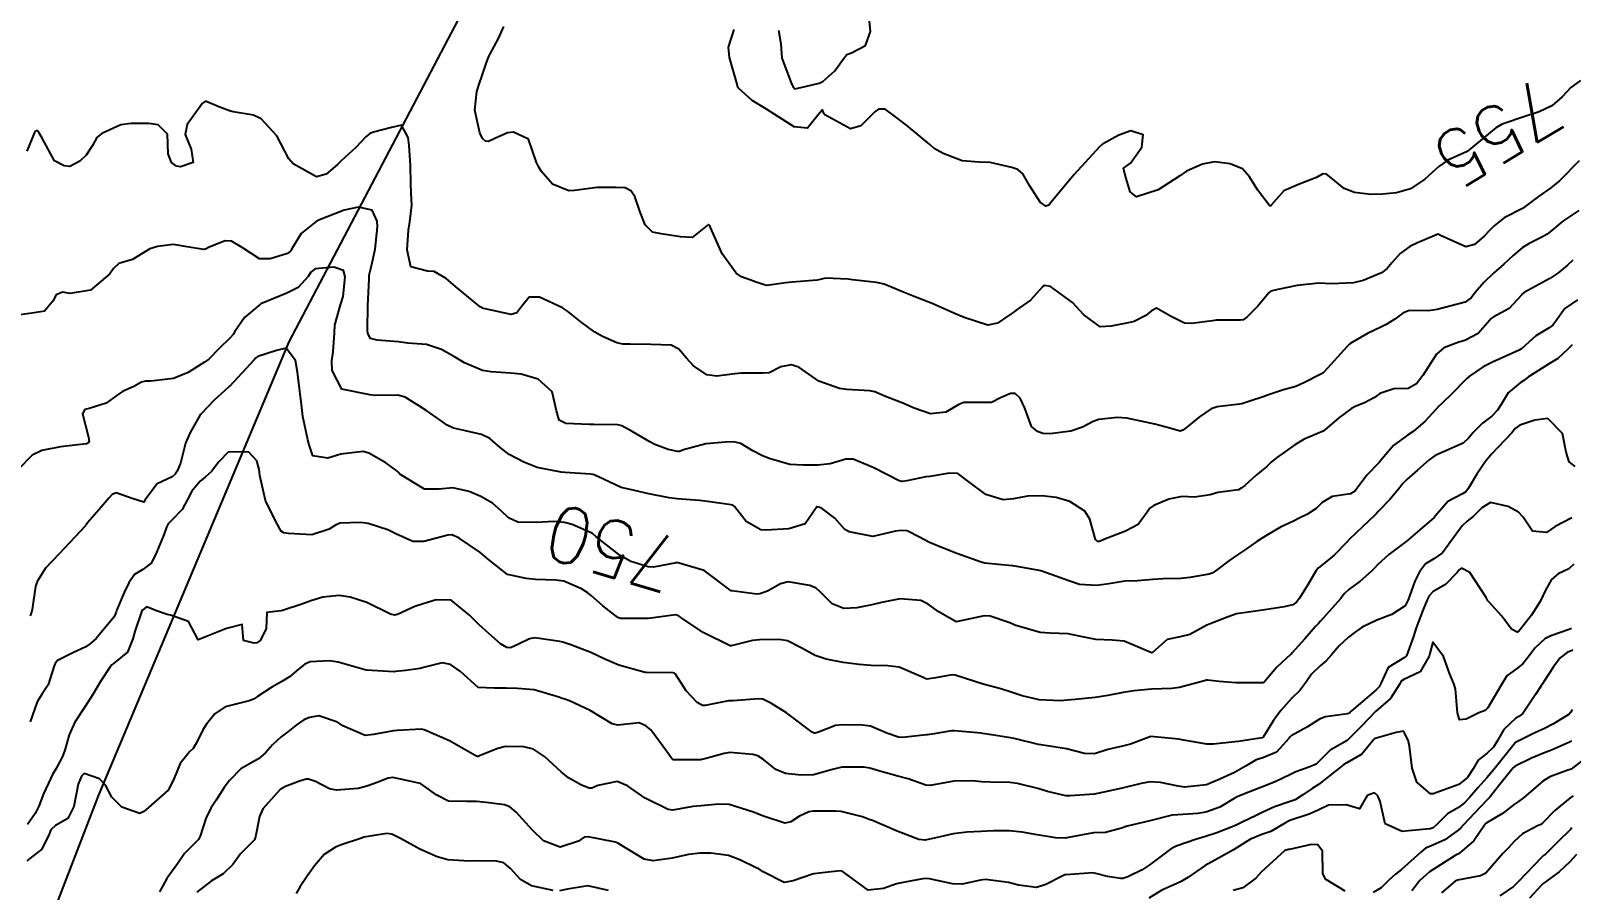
# Model space of a CAD drawing. Header units: metres. Extents: x 318500 to 325275, y 7408834 to 7428799.
# Drawn here: x 319945.3 to 320055.1, y 7411945.8 to 7412007 of the extents above; entities that cross this region are included whole.
import ezdxf
from ezdxf.enums import TextEntityAlignment as Align

# ---------------------------------------------------------------- set-up
doc = ezdxf.new("R2010")
doc.units = ezdxf.units.M
doc.header["$MEASUREMENT"] = 0
for name, color, linetype in [('Cotas', 45, 'Continuous'), ('Curvas de Nivel 1m', 11, 'Continuous'), ('Curvas de Nivel 5m', 15, 'Continuous'), ('Linha Férrea', 20, 'Continuous'), ('Vias Secundárias', 230, 'Continuous')]:
    doc.layers.add(name, color=color, linetype=linetype)
doc.styles.add('Style-STANDARD', font='STANDARD.shx')

msp = doc.modelspace()

# ---------------------------------------------------------------- linework, layer by layer
at = {"layer": 'Curvas de Nivel 1m', "flags": 128}
for points, elevation in [([(320055.68, 7411997.75), (320054.28, 7411996.33), (320053.66, 7411995.84), (320052.78, 7411995.22), (320051.64, 7411994.36), (320050.32, 7411993.69), (320049.62, 7411993.13), (320049.25, 7411992.76), (320048.93, 7411992.4), (320048.22, 7411991.79), (320047.6, 7411991.62), (320045.78, 7411992.44), (320045.61, 7411992.52), (320045.54, 7411992.51), (320045.38, 7411992.44), (320044.15, 7411991.92), (320043.6, 7411991.64), (320042.92, 7411991.15), (320042.31, 7411990.48), (320041.98, 7411990.08), (320041.57, 7411989.78), (320040.28, 7411989.22), (320039.57, 7411989.06), (320038.01, 7411988.99), (320037.56, 7411989.01), (320037.09, 7411989.03), (320035.56, 7411988.88), (320034.18, 7411988.59), (320033.68, 7411988.47), (320033.56, 7411988.38), (320032.76, 7411987.4), (320031.98, 7411986.62), (320031.72, 7411986.43), (320031.53, 7411986.41), (320029.78, 7411986.39), (320029.53, 7411986.36), (320028.03, 7411986.16), (320027.52, 7411986.18), (320026.54, 7411986.69), (320025.54, 7411987.25), (320025.19, 7411987.06), (320024.77, 7411986.72), (320023.95, 7411986.3), (320023.52, 7411986.22), (320022.3, 7411985.97), (320021.52, 7411985.93), (320020.36, 7411986.78), (320019.54, 7411987.66), (320017.98, 7411988.81), (320017.56, 7411988.88), (320017.42, 7411988.81), (320016.55, 7411987.82), (320015.53, 7411987.1), (320015.38, 7411987), (320015.18, 7411986.85), (320014.2, 7411986.18), (320013.52, 7411986.04), (320011.83, 7411986.58), (320011.53, 7411986.71), (320011.08, 7411986.9), (320009.54, 7411987.58), (320008.5, 7411987.98), (320007.55, 7411988.37), (320006.13, 7411988.96), (320005.56, 7411989.09), (320003.85, 7411989.28), (320003.56, 7411989.33), (320001.94, 7411989.4), (320001.56, 7411989.3), (320001.34, 7411989.25), (319999.56, 7411989.1), (319999.08, 7411989.06), (319997.76, 7411988.87), (319997.56, 7411988.91), (319997.07, 7411989.09), (319995.94, 7411989.48), (319995.57, 7411989.74), (319994.56, 7411991.12), (319993.73, 7411993.01), (319993.68, 7411993.14), (319993.61, 7411993.2), (319993.56, 7411993.19), (319993.5, 7411993.14), (319992.44, 7411992.3), (319991.6, 7411992.34), (319990.22, 7411992.56), (319989.6, 7411992.67), (319989.08, 7411993.2), (319988.71, 7411994.11), (319988.35, 7411995.21), (319988.05, 7411995.62), (319987.65, 7411995.83), (319987.02, 7411995.86), (319985.65, 7411995.86), (319984.03, 7411995.65), (319983.64, 7411995.63), (319982.46, 7411996.1), (319981.66, 7411997.02), (319981.49, 7411997.3), (319981.33, 7411997.64), (319980.76, 7411999.31), (319979.7, 7411999.8), (319979.26, 7411999.76), (319978.36, 7411999.34), (319977.9, 7411999.14), (319977.69, 7411999.15), (319977.47, 7411999.35), (319977.3, 7411999.75), (319976.93, 7412001.36), (319977.07, 7412002.7), (319977.3, 7412003.36), (319977.41, 7412003.69), (319977.76, 7412004.76), (319977.92, 7412005.19), (319978.01, 7412005.35), (319978.63, 7412006.49), (319978.99, 7412007.33)], 754), ([(320055.64, 7411994.22), (320054.51, 7411993.45), (320053.62, 7411992.71), (320053.4, 7411992.54), (320053.05, 7411992.34), (320052.1, 7411991.86), (320051.6, 7411991.55), (320050.96, 7411991), (320050.29, 7411990.38), (320049.57, 7411989.74), (320048.88, 7411989.08), (320048.28, 7411988.4), (320047.96, 7411988), (320047.55, 7411987.67), (320046.54, 7411987.43), (320045.54, 7411987.15), (320044.92, 7411987.07), (320043.54, 7411987.08), (320043.11, 7411986.9), (320042.52, 7411986.48), (320041.92, 7411986.09), (320041.52, 7411985.89), (320040.57, 7411985.45), (320039.5, 7411984.84), (320039.31, 7411984.71), (320039.12, 7411984.53), (320037.48, 7411982.71), (320037.4, 7411982.63), (320037.26, 7411982.55), (320036.09, 7411981.95), (320035.47, 7411981.68), (320034.6, 7411981.44), (320033.46, 7411981.06), (320033.13, 7411980.93), (320032.2, 7411980.62), (320031.63, 7411980.44), (320031.45, 7411980.4), (320029.87, 7411980.22), (320029.44, 7411980.08), (320028.59, 7411979.51), (320027.58, 7411978.68), (320027.42, 7411978.56), (320027.23, 7411978.49), (320026.49, 7411978.69), (320025.42, 7411978.98), (320025.09, 7411979.05), (320023.43, 7411979.4), (320022.72, 7411979.46), (320021.43, 7411979.31), (320021.01, 7411979.18), (320020.26, 7411978.78), (320019.42, 7411978.49), (320017.93, 7411978.29), (320017.42, 7411978.32), (320017.05, 7411978.45), (320016.62, 7411978.82), (320016.14, 7411980.13), (320015.82, 7411980.83), (320015.45, 7411981.17), (320015.13, 7411981.17), (320014.41, 7411980.86), (320013.78, 7411980.53), (320013.44, 7411980.52), (320011.8, 7411980.53), (320011.44, 7411980.38), (320010.51, 7411979.83), (320009.43, 7411979.72), (320008.25, 7411980.12), (320007.44, 7411980.47), (320006.22, 7411980.96), (320005.45, 7411981.3), (320005.09, 7411981.35), (320003.46, 7411981.45), (320002.94, 7411981.53), (320001.47, 7411982.04), (320000.03, 7411983.04), (319999.48, 7411983.22), (319998.75, 7411983.06), (319997.91, 7411982.64), (319997.47, 7411982.61), (319995.95, 7411982.62), (319995.47, 7411982.58), (319994.18, 7411982.41), (319993.47, 7411982.51), (319992.52, 7411983.14), (319992.02, 7411983.69), (319991.49, 7411984.34), (319990.93, 7411984.61), (319989.49, 7411984.67), (319988.02, 7411984.68), (319987.49, 7411984.69), (319987.06, 7411984.78), (319986.03, 7411985.23), (319985.5, 7411985.55), (319984.49, 7411986.28), (319983.53, 7411987.04), (319983.18, 7411987.27), (319981.54, 7411988.03), (319980.81, 7411988.04), (319980.21, 7411987.31), (319979.93, 7411986.91), (319979.52, 7411986.81), (319977.67, 7411987.21), (319977.53, 7411987.24), (319977.32, 7411987.35), (319975.55, 7411988.81), (319974.89, 7411989.38), (319974.03, 7411989.86), (319973.56, 7411989.89), (319972.36, 7411990.21), (319972.11, 7411991.42), (319972.21, 7411992.81), (319972.29, 7411993.42), (319972.44, 7411994.6), (319972.4, 7411995.42), (319972.37, 7411996.14), (319972.35, 7411997.42), (319972.25, 7411998.85), (319972.19, 7411999.42), (319971.7, 7412000.31), (319971, 7412000.14), (319969.7, 7411999.8), (319969.45, 7411999.71), (319969.17, 7411999.47), (319968.45, 7411998.7), (319967.67, 7411997.99), (319967.4, 7411997.75), (319967.13, 7411997.49), (319966.34, 7411996.8), (319965.65, 7411996.61), (319963.97, 7411997.54), (319963.67, 7411997.9), (319962.82, 7411999.55), (319961.7, 7412000.75), (319961.15, 7412001.02), (319959.71, 7412001.26), (319959.43, 7412001.32), (319958.69, 7412001.61), (319957.72, 7412002.01), (319957.5, 7412001.84), (319957.35, 7412001.62), (319956.42, 7412000.36), (319956.28, 7411999.63), (319956.71, 7411998.59), (319956.85, 7411997.63), (319955.95, 7411997.34), (319955.66, 7411997.38), (319955.3, 7411997.65), (319955.06, 7411998.25), (319955.02, 7411999.65), (319954.36, 7412000.33), (319953.7, 7412000.42), (319952.43, 7412000.42), (319951.7, 7412000.32), (319950.33, 7411999.71), (319949.99, 7411999.41), (319949.68, 7411998.84), (319949.23, 7411998.16), (319948.76, 7411997.73), (319948.05, 7411997.35), (319947.65, 7411997.4), (319946.96, 7411997.76), (319946.09, 7411999.37), (319945.85, 7411999.78), (319945.78, 7411999.87), (319945.69, 7411999.91), (319945.6, 7411999.88), (319945.55, 7411999.78), (319945, 7411998.45)], 753), ([(320055.23, 7411990.67), (320054.83, 7411990.32), (320054.15, 7411989.75), (320053.57, 7411989.36), (320051.75, 7411988.36), (320051.64, 7411988.28), (320051.56, 7411988.18), (320050.67, 7411987.24), (320049.53, 7411986.62), (320049.4, 7411986.52), (320049.31, 7411986.39), (320048.47, 7411985.45), (320047.51, 7411984.96), (320047.08, 7411984.84), (320046.03, 7411984.43), (320045.5, 7411983.97), (320044.52, 7411982.45), (320044.08, 7411981.85), (320043.47, 7411981.52), (320042.45, 7411981.5), (320041.46, 7411981.16), (320041.07, 7411980.88), (320040.36, 7411980.51), (320039.71, 7411980.25), (320039.44, 7411980.11), (320038.53, 7411979.44), (320037.52, 7411978.55), (320037.42, 7411978.49), (320036.07, 7411977.91), (320035.41, 7411977.51), (320034.09, 7411976.59), (320033.71, 7411976.28), (320033.39, 7411975.97), (320032.65, 7411975.34), (320031.84, 7411974.62), (320031.58, 7411974.41), (320031.37, 7411974.31), (320029.9, 7411974.11), (320029.36, 7411973.94), (320028.25, 7411973.78), (320027.36, 7411973.83), (320026.42, 7411973.63), (320025.35, 7411973.18), (320025.05, 7411973), (320024.87, 7411972.71), (320024.22, 7411971.83), (320023.33, 7411971.35), (320021.77, 7411970.75), (320021.46, 7411970.61), (320021.32, 7411970.61), (320021.18, 7411970.76), (320020.78, 7411972.22), (320020.42, 7411972.77), (320019.35, 7411973.47), (320018.39, 7411973.76), (320017.36, 7411973.88), (320016.33, 7411973.85), (320015.35, 7411973.66), (320014.6, 7411973.6), (320013.36, 7411973.96), (320012.15, 7411974.88), (320011.38, 7411975.46), (320010.78, 7411975.5), (320009.38, 7411975.26), (320009.08, 7411975.22), (320007.73, 7411974.94), (320007.43, 7411974.89), (320007.37, 7411974.89), (320007.19, 7411974.95), (320005.38, 7411975.87), (320003.91, 7411976.48), (320003.39, 7411976.49), (320002.26, 7411976.15), (320001.39, 7411976.05), (320000.37, 7411976.06), (319999.39, 7411976.11), (319997.93, 7411976.53), (319997.4, 7411976.75), (319996.76, 7411977.09), (319995.91, 7411977.6), (319995.41, 7411977.72), (319994.81, 7411977.71), (319993.4, 7411977.57), (319991.81, 7411977.15), (319991.52, 7411977.04), (319991.4, 7411977.03), (319990.71, 7411977.17), (319989.76, 7411977.54), (319989.41, 7411977.73), (319988.16, 7411978.45), (319987.42, 7411978.87), (319987.14, 7411978.94), (319985.42, 7411978.95), (319985.12, 7411978.95), (319983.42, 7411979.02), (319982.95, 7411979.27), (319982.76, 7411979.94), (319982.45, 7411981.28), (319981.46, 7411982.2), (319980.24, 7411982.54), (319979.47, 7411982.62), (319978.1, 7411982.72), (319977.47, 7411982.81), (319976.2, 7411983.36), (319975.48, 7411983.78), (319974.56, 7411984.31), (319973.49, 7411984.67), (319972.15, 7411984.76), (319971.49, 7411984.86), (319969.97, 7411984.97), (319969.49, 7411985.09), (319969.3, 7411985.45), (319969.28, 7411985.68), (319969.31, 7411987.45), (319969.4, 7411989.31), (319969.4, 7411989.45), (319969.4, 7411989.61), (319969.56, 7411990.28), (319969.82, 7411991.46), (319970, 7411993.06), (319969.97, 7411993.45), (319969.62, 7411994.23), (319968.64, 7411994.45), (319967.62, 7411994.25), (319965.74, 7411993.51), (319965.66, 7411993.46), (319965.61, 7411993.44), (319964.54, 7411992.58), (319963.92, 7411991.53), (319963.79, 7411991.32), (319963.57, 7411991.14), (319962.33, 7411990.78), (319961.57, 7411990.78), (319960.34, 7411991.58), (319959.59, 7411992.04), (319959.14, 7411992.05), (319957.99, 7411991.61), (319957.72, 7411991.47), (319957.58, 7411991.44), (319956.42, 7411991.63), (319955.58, 7411991.78), (319955.43, 7411991.79), (319954.31, 7411991.66), (319953.75, 7411991.49), (319953.58, 7411991.37), (319952.52, 7411990.73), (319951.56, 7411990.45), (319951.17, 7411990.08), (319950.9, 7411989.7), (319949.54, 7411988.53), (319948.08, 7411988.29), (319947.54, 7411988.4), (319947.08, 7411988.21), (319946.85, 7411987.76), (319946.24, 7411987.05), (319945.52, 7411986.93), (319944.52, 7411986.78)], 752), ([(320055.55, 7411987.85), (320054.64, 7411987.23), (320054, 7411986.33), (320053.8, 7411986.05), (320053.52, 7411985.85), (320052.59, 7411985.27), (320051.55, 7411984.36), (320051.5, 7411984.32), (320051.4, 7411984.27), (320049.49, 7411983.4), (320048.82, 7411983.06), (320047.84, 7411982.41), (320047.65, 7411982.24), (320047.47, 7411982.06), (320046.67, 7411981.22), (320045.85, 7411980.43), (320045.65, 7411980.24), (320045.44, 7411980.02), (320044.68, 7411979.2), (320043.83, 7411978.46), (320043.42, 7411978.19), (320042.43, 7411977.46), (320041.59, 7411976.49), (320041.51, 7411976.38), (320041.4, 7411976.26), (320040.54, 7411975.35), (320039.91, 7411974.51), (320039.67, 7411974.21), (320039.36, 7411974.02), (320038.06, 7411973.83), (320037.35, 7411973.41), (320036.92, 7411972.98), (320036.3, 7411972.56), (320035.66, 7411972.25), (320035.34, 7411972.1), (320034.38, 7411971.63), (320033.32, 7411971.03), (320032.68, 7411970.61), (320031.89, 7411970.05), (320031.31, 7411969.66), (320030.69, 7411969.24), (320029.92, 7411968.64), (320029.54, 7411968.39), (320029.28, 7411968.3), (320027.9, 7411968.05), (320027.28, 7411967.98), (320026.01, 7411967.96), (320025.28, 7411967.92), (320024.19, 7411967.81), (320023.28, 7411967.78), (320022.14, 7411967.61), (320021.27, 7411967.47), (320020.05, 7411967.56), (320019.28, 7411967.81), (320017.7, 7411968.39), (320017.29, 7411968.52), (320017.05, 7411968.57), (320015.57, 7411968.84), (320015.29, 7411968.88), (320015.24, 7411968.89), (320013.29, 7411969.08), (320013.03, 7411969.14), (320011.3, 7411969.76), (320009.91, 7411970.31), (320009.31, 7411970.58), (320008.64, 7411970.93), (320007.75, 7411971.37), (320007.32, 7411971.4), (320006.92, 7411971.36), (320005.32, 7411970.97), (320003.63, 7411971.3), (320003.32, 7411971.47), (320002.6, 7411972.27), (320001.62, 7411973.03), (320001.34, 7411973.09), (320001.29, 7411973.08), (320001.26, 7411973.03), (320000.49, 7411971.88), (319999.32, 7411971.53), (319997.68, 7411971.43), (319997.32, 7411971.46), (319996.28, 7411972.05), (319995.45, 7411973.11), (319995.34, 7411973.2), (319995.22, 7411973.24), (319993.35, 7411973.5), (319992.95, 7411973.53), (319991.35, 7411973.65), (319990.79, 7411973.72), (319989.35, 7411974.02), (319988.31, 7411974.25), (319987.36, 7411974.48), (319985.75, 7411975.23), (319985.37, 7411975.4), (319985.18, 7411975.43), (319983.37, 7411975.54), (319983.09, 7411975.56), (319981.38, 7411975.89), (319980.42, 7411976.27), (319979.39, 7411976.82), (319978.74, 7411977.33), (319978.01, 7411977.95), (319977.41, 7411978.24), (319976.27, 7411978.5), (319975.41, 7411978.69), (319974.95, 7411978.92), (319974.3, 7411979.39), (319973.43, 7411979.99), (319971.96, 7411980.9), (319971.44, 7411981.06), (319969.86, 7411981.03), (319969.44, 7411981.07), (319967.45, 7411981.48), (319966.77, 7411982.8), (319966.74, 7411983.49), (319966.84, 7411984.13), (319966.93, 7411985.49), (319966.95, 7411986.05), (319967.36, 7411987.48), (319967.54, 7411988.08), (319967.68, 7411989.48), (319967.56, 7411989.95), (319966.87, 7411990.18), (319965.56, 7411990.06), (319965.25, 7411989.82), (319965.05, 7411989.52), (319964.33, 7411988.73), (319963.54, 7411988.32), (319961.68, 7411987.56), (319961.6, 7411987.49), (319961.53, 7411987.44), (319960.5, 7411986.59), (319959.83, 7411985.59), (319959.7, 7411985.38), (319959.49, 7411985.14), (319958.7, 7411984.38), (319957.96, 7411983.61), (319957.67, 7411983.4), (319957.47, 7411983.28), (319956.5, 7411982.67), (319955.46, 7411982.24), (319953.84, 7411982.05), (319953.45, 7411982.05), (319953.16, 7411981.97), (319952.62, 7411981.68), (319951.82, 7411981.32), (319951.44, 7411981.06), (319950.64, 7411980.49), (319949.43, 7411980.09), (319949.12, 7411980.02), (319948.95, 7411979.73), (319949.4, 7411978.06), (319949.43, 7411977.72), (319949.39, 7411977.66), (319949.24, 7411977.57), (319947.39, 7411977.36), (319946.05, 7411977.1), (319945.38, 7411976.77), (319944.39, 7411975.78)], 751), ([(320055.39, 7411975.97), (320054.95, 7411976.31), (320054.74, 7411976.99), (320054.49, 7411978.32), (320053.44, 7411979.38), (320052.51, 7411979.27), (320051.43, 7411978.91), (320051.11, 7411978.67), (320050.86, 7411978.37), (320049.4, 7411976.81), (320049.2, 7411976.59), (320049.05, 7411976.39), (320048.37, 7411975.42), (320047.78, 7411974.41), (320047.6, 7411974.17), (320047.36, 7411974.02), (320046.31, 7411973.47), (320045.42, 7411972.44), (320045.34, 7411972.33), (320044.31, 7411971.44), (320043.32, 7411970.6), (320043.25, 7411970.54), (320043.15, 7411970.47), (320042.1, 7411969.69), (320041.3, 7411968.96), (320041.07, 7411968.72), (320040.86, 7411968.5), (320040.03, 7411967.76), (320039.27, 7411967.23), (320038.92, 7411966.88), (320038.65, 7411966.53), (320037.24, 7411964.94), (320037.05, 7411964.74), (320036.87, 7411964.55), (320036.11, 7411963.68), (320035.21, 7411962.67), (320035.16, 7411962.62), (320035.1, 7411962.57), (320034.12, 7411961.66), (320033.21, 7411960.6), (320033.18, 7411960.57), (320033.13, 7411960.55), (320031.18, 7411960.54), (320030, 7411960.64), (320029.18, 7411960.74), (320029.1, 7411960.73), (320028.87, 7411960.65), (320027.18, 7411960.21), (320026.62, 7411960.14), (320025.17, 7411960.09), (320023.92, 7411959.98), (320023.17, 7411959.85), (320022.06, 7411959.63), (320021.17, 7411959.49), (320019.73, 7411959.35), (320019.17, 7411959.3), (320018.7, 7411959.26), (320017.17, 7411959.33), (320015.95, 7411959.61), (320015.17, 7411959.88), (320014.43, 7411960.11), (320013.18, 7411960.45), (320011.84, 7411960.88), (320011.18, 7411961.1), (320010.96, 7411961.12), (320009.78, 7411960.91), (320009.18, 7411960.81), (320009.08, 7411960.82), (320008.89, 7411960.92), (320007.19, 7411961.65), (320006.39, 7411961.76), (320005.19, 7411961.78), (320004.33, 7411961.85), (320003.2, 7411962), (320001.99, 7411962.22), (320001.2, 7411962.48), (320000.19, 7411963.04), (319999.22, 7411963.54), (319998.64, 7411963.64), (319997.22, 7411963.61), (319996.74, 7411963.56), (319995.21, 7411963.18), (319995.13, 7411963.19), (319993.22, 7411964.13), (319991.7, 7411965.15), (319991.43, 7411965.34), (319991.24, 7411965.38), (319989.68, 7411965.18), (319989.3, 7411965.13), (319989.24, 7411965.12), (319987.31, 7411965.14), (319987.24, 7411965.15), (319987.12, 7411965.21), (319986.06, 7411966.04), (319985.26, 7411966.75), (319984.98, 7411966.97), (319984.53, 7411967.25), (319983.27, 7411967.79), (319982.7, 7411967.85), (319981.27, 7411967.9), (319980.6, 7411967.98), (319979.27, 7411968.27), (319977.9, 7411969.34), (319977.3, 7411969.85), (319975.82, 7411970.85), (319975.31, 7411971.09), (319975.02, 7411971.08), (319973.3, 7411970.62), (319972.52, 7411970.63), (319971.31, 7411971.17), (319970.73, 7411971.44), (319969.32, 7411971.9), (319968.8, 7411971.97), (319967.32, 7411971.93), (319967, 7411971.79), (319966.54, 7411971.49), (319965.31, 7411971.1), (319963.65, 7411971.18), (319963.31, 7411971.23), (319963.13, 7411971.35), (319963.03, 7411971.53), (319962.68, 7411972.18), (319962.02, 7411973.55), (319961.6, 7411975.32), (319961.58, 7411975.56), (319961.56, 7411975.74), (319961.38, 7411976.36), (319960.81, 7411976.99), (319959.38, 7411977.02), (319958.67, 7411976.3), (319958.15, 7411975.6), (319957.74, 7411975.23), (319957.36, 7411974.93), (319956.76, 7411974.21), (319956.45, 7411973.62), (319956.06, 7411972.89), (319955.32, 7411972.13), (319955.08, 7411971.88), (319954.96, 7411971.65), (319954.76, 7411971.1), (319954.16, 7411969.66), (319953.86, 7411969.08), (319953.27, 7411968.63), (319952.67, 7411968.27), (319952.27, 7411967.68), (319951.94, 7411966.99), (319951.39, 7411965.69), (319951.35, 7411965.57), (319951.23, 7411965.25), (319949.94, 7411963.71), (319949.56, 7411963.36), (319949.2, 7411963.1), (319948.26, 7411962.67), (319947.19, 7411962.14), (319947.01, 7411961.93), (319946.94, 7411961.75), (319946.51, 7411960.41), (319946.08, 7411959.76), (319945.72, 7411959.19), (319945.24, 7411957.77)], 749), ([(320055.14, 7411972.31), (320053.96, 7411971.69), (320053.33, 7411971.27), (320052.35, 7411971.36), (320051.67, 7411972.36), (320051.35, 7411972.72), (320050.61, 7411973.12), (320049.36, 7411973.4), (320048.74, 7411973.01), (320048.12, 7411972.4), (320047.69, 7411972.06), (320047.33, 7411971.73), (320046.38, 7411970.42), (320045.93, 7411969.81), (320045.3, 7411969.38), (320044.72, 7411969.02), (320044.28, 7411968.46), (320043.95, 7411967.78), (320043.47, 7411966.47), (320043.26, 7411966.04), (320042.32, 7411965.41), (320041.25, 7411965.02), (320040.2, 7411964.51), (320039.64, 7411964.11), (320039.23, 7411963.8), (320038.57, 7411963.18), (320038.02, 7411962.54), (320037.64, 7411962.1), (320037.2, 7411961.75), (320036.59, 7411961.15), (320036.18, 7411960.56), (320035.75, 7411959.99), (320035.17, 7411959.43), (320034.39, 7411958.58), (320033.88, 7411957.86), (320033.13, 7411956.66), (320033.1, 7411956.63), (320032.91, 7411956.6), (320031.39, 7411956.37), (320031.13, 7411956.33), (320029.6, 7411956.17), (320029.12, 7411956.16), (320027.33, 7411956.48), (320027.13, 7411956.52), (320025.13, 7411956.71), (320023.69, 7411956.16), (320023.12, 7411956.02), (320022.06, 7411955.8), (320021.11, 7411955.49), (320020.39, 7411955.5), (320019.12, 7411955.83), (320017.9, 7411956.02), (320017.12, 7411956.15), (320015.39, 7411956.58), (320015.13, 7411956.63), (320013.62, 7411956.86), (320013.13, 7411956.94), (320013.04, 7411956.96), (320011.13, 7411957.13), (320010.91, 7411957.12), (320009.69, 7411956.91), (320009.21, 7411956.84), (320009.13, 7411956.83), (320007.42, 7411956.65), (320007.13, 7411956.68), (320006.31, 7411956.96), (320005.14, 7411957.45), (320004.58, 7411957.53), (320003.14, 7411957.54), (320002.66, 7411957.49), (320001.44, 7411957.03), (320001.2, 7411956.96), (320001.13, 7411956.95), (320000.98, 7411957.03), (319999.15, 7411958.4), (319998.09, 7411959.07), (319997.46, 7411959.37), (319997.16, 7411959.41), (319995.32, 7411959.26), (319995.16, 7411959.26), (319995.01, 7411959.26), (319994.31, 7411959.12), (319993.36, 7411958.92), (319993.16, 7411958.93), (319992.78, 7411959.14), (319992, 7411959.98), (319991.25, 7411961.16), (319991.18, 7411961.23), (319991.08, 7411961.26), (319989.18, 7411961.28), (319989.08, 7411961.29), (319987.19, 7411961.79), (319986.2, 7411962.22), (319985.2, 7411962.7), (319983.79, 7411963.26), (319983.21, 7411963.45), (319982.99, 7411963.49), (319981.22, 7411963.74), (319980.83, 7411963.69), (319980.05, 7411963.31), (319979.48, 7411963.04), (319979.21, 7411963.07), (319978.77, 7411963.33), (319977.93, 7411964.05), (319977.22, 7411964.69), (319976.56, 7411965.36), (319975.25, 7411966.44), (319974.18, 7411966.45), (319973.24, 7411966.18), (319972.65, 7411965.99), (319971.47, 7411965.43), (319971.23, 7411965.37), (319970.91, 7411965.43), (319969.24, 7411966.28), (319968.05, 7411966.66), (319967.25, 7411966.76), (319966.1, 7411966.64), (319965.24, 7411966.38), (319964.61, 7411966.14), (319963.23, 7411965.7), (319963.09, 7411965.68), (319962.11, 7411965.55), (319962.06, 7411964.39), (319961.62, 7411963.55), (319961.38, 7411963.39), (319961.21, 7411963.36), (319960.43, 7411963.57), (319960.35, 7411964.71), (319959.22, 7411964.42), (319958.63, 7411964.18), (319957.21, 7411963.61), (319956.51, 7411964.91), (319955.23, 7411965.37), (319955, 7411965.42), (319954.3, 7411965.65), (319953.52, 7411965.95), (319953.23, 7411965.73), (319953.2, 7411965.7), (319953.19, 7411965.67), (319952.69, 7411964.2), (319952.56, 7411963.68), (319952.16, 7411962.72), (319951.18, 7411961.92), (319951.05, 7411961.83), (319950.93, 7411961.69), (319950.24, 7411960.63), (319949.7, 7411959.71), (319949.14, 7411958.85), (319948.42, 7411957.73), (319948.02, 7411956.83), (319947.71, 7411955.74), (319947.54, 7411955.3), (319947.08, 7411954.44), (319946.82, 7411954), (319946.7, 7411953.75), (319946.19, 7411952.62), (319945.84, 7411951.76), (319945.58, 7411951.23), (319945.03, 7411950.45)], 748), ([(320055.3, 7411969), (320054.93, 7411968.68), (320054.18, 7411968.32), (320053.69, 7411967.92), (320053.27, 7411967.15), (320052.88, 7411966.34), (320052.28, 7411965.37), (320051.49, 7411964.36), (320051.37, 7411964.22), (320051.24, 7411964.16), (320050.85, 7411964.37), (320050.16, 7411965.29), (320049.26, 7411966.29), (320049.17, 7411966.39), (320049.03, 7411966.63), (320047.88, 7411968.4), (320047.29, 7411968.71), (320047.12, 7411968.59), (320046.97, 7411968.41), (320046.14, 7411967.56), (320045.27, 7411967.06), (320044.97, 7411966.74), (320044.84, 7411966.45), (320044.56, 7411965.76), (320044.06, 7411964.46), (320043.86, 7411963.84), (320043.35, 7411962.47), (320043.29, 7411962.39), (320043.21, 7411962.34), (320042.05, 7411961.63), (320041.53, 7411960.49), (320041.41, 7411960.25), (320041.18, 7411960.03), (320039.42, 7411958.52), (320039.29, 7411958.39), (320039.16, 7411958.32), (320037.58, 7411958.12), (320037.15, 7411957.95), (320036.29, 7411957.41), (320035.13, 7411956.76), (320035.04, 7411956.66), (320034.98, 7411956.57), (320034.09, 7411955.61), (320033.11, 7411955.2), (320032.65, 7411955.06), (320031.92, 7411954.62), (320031.1, 7411954.16), (320030.06, 7411953.67), (320029.09, 7411953.27), (320027.52, 7411953.11), (320027.08, 7411953.17), (320025.83, 7411953.44), (320025.09, 7411953.48), (320024.44, 7411953.37), (320023.08, 7411953.04), (320021.78, 7411952.75), (320021.21, 7411952.62), (320021.08, 7411952.61), (320019.37, 7411952.49), (320019.08, 7411952.49), (320017.77, 7411952.8), (320017.08, 7411953), (320015.62, 7411953.37), (320015.09, 7411953.43), (320013.68, 7411953.45), (320013.09, 7411953.49), (320012.4, 7411953.56), (320011.09, 7411953.53), (320009.39, 7411953.22), (320009.08, 7411953.24), (320007.84, 7411953.69), (320007.09, 7411953.89), (320005.82, 7411954.24), (320005.09, 7411954.46), (320004.66, 7411954.54), (320003.1, 7411954.53), (320002.44, 7411954.36), (320001.09, 7411953.99), (320000.18, 7411953.95), (319999.09, 7411954.07), (319998.4, 7411954.37), (319997.51, 7411955.07), (319997.1, 7411955.34), (319996.75, 7411955.44), (319995.11, 7411955.57), (319994.71, 7411955.51), (319993.34, 7411955.13), (319993.15, 7411955.07), (319993.1, 7411955.07), (319993.03, 7411955.06), (319991.1, 7411955.06), (319991.03, 7411955.09), (319990.95, 7411955.16), (319990.6, 7411955.68), (319989.48, 7411957.18), (319989.13, 7411957.48), (319988.65, 7411957.68), (319987.13, 7411957.52), (319986.73, 7411957.63), (319985.15, 7411958.57), (319983.69, 7411959.26), (319983.28, 7411959.39), (319983.16, 7411959.43), (319982.93, 7411959.51), (319981.17, 7411960.05), (319979.98, 7411960.13), (319979.16, 7411960.16), (319978.32, 7411960.17), (319977.16, 7411960.2), (319975.91, 7411961.36), (319975.19, 7411961.85), (319974.61, 7411961.96), (319973.18, 7411961.6), (319973.03, 7411961.56), (319972.01, 7411961.42), (319971.27, 7411961.34), (319971.18, 7411961.33), (319969.18, 7411961.45), (319967.19, 7411962.02), (319966.56, 7411962.12), (319965.19, 7411962.05), (319964.82, 7411961.88), (319964.37, 7411961.52), (319963.72, 7411960.97), (319963.17, 7411960.63), (319962.46, 7411960.24), (319961.43, 7411959.56), (319961.15, 7411959.37), (319960.84, 7411959.25), (319959.14, 7411958.84), (319958.4, 7411958.33), (319957.8, 7411957.6), (319957.55, 7411957.18), (319957.11, 7411956.31), (319956.84, 7411955.87), (319956.59, 7411955.62), (319955.92, 7411954.79), (319955.45, 7411953.63), (319955.06, 7411952.9), (319953.67, 7411951.66), (319953.34, 7411951.37), (319953.04, 7411951.22), (319951.76, 7411951.68), (319951.06, 7411952.38), (319950.61, 7411953.24), (319950.17, 7411953.7), (319949.08, 7411954.08), (319948.9, 7411953.89), (319948.82, 7411953.72), (319948.66, 7411953.32), (319948.34, 7411951.73), (319947.91, 7411950.86), (319947.03, 7411950.38), (319946.71, 7411950.06), (319946.58, 7411949.75), (319946.07, 7411948.69), (319944.99, 7411947.85)], 747), ([(320055.13, 7411964.42), (320054.89, 7411964.31), (320053.66, 7411963.9), (320053.23, 7411963.67), (320052.53, 7411963.03), (320052, 7411962.35), (320051.66, 7411961.89), (320051.2, 7411961.55), (320050.51, 7411961.05), (320050.11, 7411960.38), (320049.16, 7411958.77), (320048.98, 7411958.57), (320048.52, 7411958.4), (320047.62, 7411957.94), (320047.15, 7411957.91), (320046.99, 7411958.41), (320046.85, 7411960.09), (320046.77, 7411960.42), (320046.45, 7411961.16), (320045.99, 7411962.43), (320045.23, 7411963.45), (320045.02, 7411962.64), (320044.98, 7411962.44), (320044.33, 7411961.32), (320043.18, 7411960.77), (320042.99, 7411960.66), (320042.88, 7411960.47), (320042.23, 7411959.42), (320041.16, 7411958.49), (320040.17, 7411957.48), (320039.23, 7411956.52), (320039.18, 7411956.47), (320039.13, 7411956.44), (320037.91, 7411955.75), (320037.11, 7411954.93), (320036.91, 7411954.75), (320036.46, 7411954.56), (320035.48, 7411954.19), (320035.09, 7411954.01), (320033.99, 7411953.49), (320033.09, 7411953.13), (320031.82, 7411952.62), (320031.29, 7411952.41), (320031.08, 7411952.3), (320030.04, 7411951.67), (320029.06, 7411951.32), (320028.48, 7411951.23), (320027.06, 7411951.14), (320026.65, 7411951.1), (320025.05, 7411950.71), (320023.44, 7411950.33), (320023.04, 7411950.18), (320021.91, 7411949.88), (320021.04, 7411949.84), (320020.14, 7411949.67), (320019.03, 7411949.46), (320018.33, 7411949.5), (320017.03, 7411949.71), (320015.96, 7411949.9), (320015.04, 7411950), (320013.91, 7411949.98), (320013.04, 7411949.95), (320012.01, 7411949.9), (320011.03, 7411949.77), (320010.33, 7411949.6), (320009.03, 7411949.32), (320008.58, 7411949.38), (320007.04, 7411949.97), (320005.29, 7411950.72), (320005.05, 7411950.81), (320004.57, 7411950.98), (320003.06, 7411951.38), (320002.66, 7411951.4), (320001.06, 7411951.4), (320000.74, 7411951.35), (320000.07, 7411951.04), (319999.46, 7411950.62), (319999.04, 7411950.54), (319997.44, 7411951.07), (319997.05, 7411951.23), (319996.81, 7411951.33), (319995.06, 7411951.87), (319994.3, 7411951.88), (319993.06, 7411951.78), (319992.48, 7411951.72), (319991.05, 7411951.46), (319990.72, 7411951.5), (319989.07, 7411952.31), (319987.83, 7411953.2), (319987.08, 7411953.51), (319985.71, 7411953.23), (319985.27, 7411953.04), (319985.08, 7411953.04), (319984.53, 7411953.25), (319983.61, 7411953.78), (319983.09, 7411954.19), (319981.9, 7411955.28), (319981.11, 7411955.81), (319980.43, 7411955.98), (319979.11, 7411956), (319978.58, 7411955.86), (319977.31, 7411955.35), (319977.16, 7411955.29), (319977.1, 7411955.29), (319976.96, 7411955.35), (319975.12, 7411956.4), (319973.33, 7411957.2), (319973.13, 7411957.23), (319971.4, 7411957.15), (319971.13, 7411957.13), (319969.7, 7411956.86), (319969.12, 7411956.79), (319967.53, 7411957.47), (319967.29, 7411957.64), (319967.13, 7411957.74), (319965.82, 7411958.18), (319965.14, 7411958.08), (319964.75, 7411957.9), (319964.19, 7411957.52), (319963.59, 7411957.05), (319963.12, 7411956.7), (319962.51, 7411956.13), (319962, 7411955.55), (319961.52, 7411955.13), (319961.09, 7411954.88), (319960.26, 7411954.4), (319959.43, 7411953.58), (319959.06, 7411953.07), (319958.48, 7411952.17), (319958.12, 7411951.6), (319957.76, 7411950.88), (319957.35, 7411949.61), (319957.24, 7411949.38), (319957.01, 7411949.17), (319956.24, 7411948.38), (319955.73, 7411947.63), (319954.98, 7411946.59), (319954.44, 7411945.65)], 746), ([(320055.16, 7411958.64), (320055.06, 7411958.42), (320054.96, 7411958.31), (320053.84, 7411957.63), (320053.14, 7411957.27), (320052.51, 7411956.97), (320051.27, 7411956.36), (320051.18, 7411956.31), (320051.13, 7411956.28), (320050.27, 7411955.22), (320049.6, 7411954.38), (320049.09, 7411953.78), (320048.44, 7411953.05), (320047.87, 7411952.4), (320047.5, 7411951.98), (320047.07, 7411951.66), (320046.28, 7411951.2), (320045.52, 7411950.43), (320045.27, 7411950.21), (320045.05, 7411950.14), (320043.51, 7411950), (320043.04, 7411949.94), (320041.84, 7411950.48), (320041.48, 7411952.08), (320041.31, 7411952.49), (320041.08, 7411952.69), (320040.56, 7411952.5), (320040.02, 7411951.55), (320039.07, 7411951.85), (320037.8, 7411951.81), (320037.06, 7411951.47), (320036.42, 7411951.19), (320035.05, 7411950.73), (320034.94, 7411950.69), (320034.74, 7411950.57), (320033.69, 7411949.94), (320033.04, 7411949.72), (320032.24, 7411949.4), (320031.02, 7411948.63), (320029.73, 7411947.92), (320029.01, 7411947.53), (320027.76, 7411946.67), (320027.3, 7411946.37), (320026.99, 7411946.24), (320025.92, 7411945.77), (320024.98, 7411945.19)], 744), ([(320055.13, 7411956.4), (320055.08, 7411956.36), (320054.97, 7411956.31), (320053.7, 7411955.75), (320053.12, 7411955.52), (320052.28, 7411955.17), (320051.1, 7411954.61), (320050.97, 7411954.49), (320050.87, 7411954.36), (320049.98, 7411953.27), (320049.3, 7411952.39), (320049.19, 7411952.28), (320049.08, 7411952.17), (320048.22, 7411951.25), (320047.42, 7411950.41), (320047.24, 7411950.21), (320047.04, 7411950.03), (320046.1, 7411949.36), (320045.03, 7411948.88), (320044.72, 7411948.75), (320044.36, 7411948.45), (320043.01, 7411947.23), (320042.57, 7411946.9), (320042.11, 7411946.48), (320041.55, 7411945.92), (320040.99, 7411945.59)], 743), ([(320056.18, 7411955.23), (320055.1, 7411954.39), (320055.04, 7411954.37), (320054.86, 7411954.31), (320053.58, 7411953.84), (320053.09, 7411953.53), (320051.71, 7411952.35), (320051.34, 7411952.09), (320051.07, 7411951.89), (320050.21, 7411951.23), (320049.05, 7411950.53), (320048.97, 7411950.47), (320048.92, 7411950.39), (320048.16, 7411949.27), (320047.16, 7411948.41), (320047.07, 7411948.35), (320047.02, 7411948.32), (320046.83, 7411948.23), (320045.01, 7411947.06), (320044.31, 7411946.45), (320043.73, 7411945.72)], 742), ([(320055.25, 7411952.48), (320055.08, 7411952.36), (320055.05, 7411952.34), (320055.01, 7411952.31), (320053.94, 7411951.45), (320053.05, 7411950.53), (320052.94, 7411950.44), (320052.71, 7411950.34), (320051.63, 7411949.77), (320051.03, 7411949.22), (320050.63, 7411948.77), (320050.24, 7411948.37), (320049.01, 7411946.98), (320048.63, 7411946.77), (320047, 7411946.48), (320046.82, 7411946.41), (320045.85, 7411945.56)], 741), ([(319982.52, 7411945.73), (319980.98, 7411946.08), (319980.2, 7411946.52), (319979.48, 7411947.31), (319979, 7411947.72), (319978.49, 7411947.83), (319977, 7411947.84), (319976.52, 7411947.83), (319975, 7411947.92), (319974.25, 7411948.13), (319973.01, 7411948.69), (319971.68, 7411949.42), (319971.02, 7411949.76), (319970.67, 7411949.79), (319969.02, 7411949.53), (319968.96, 7411949.51), (319968.79, 7411949.45), (319967.48, 7411949.01), (319967.01, 7411948.82), (319966.19, 7411948.31), (319965.51, 7411947.5), (319964.98, 7411946.75), (319964.47, 7411946.02), (319964.19, 7411945.52)], 744), ([(320038.99, 7411945.68), (320037.58, 7411946.54), (320037.4, 7411946.94), (320037.37, 7411948.54), (320037.03, 7411949), (320036.57, 7411949.01), (320035.02, 7411948.66), (320034.95, 7411948.65), (320034.68, 7411948.58), (320033, 7411947.05), (320032.62, 7411946.61), (320031.68, 7411945.93), (320030.99, 7411945.74)], 743), ([(320055.47, 7411948.3), (320055.01, 7411947.78), (320054.25, 7411947.07), (320053.24, 7411946.33), (320053.1, 7411946.23), (320053, 7411946.13), (320052.14, 7411945.18)], 739), ([(319986.47, 7411945.73), (319984.98, 7411946.07), (319983.55, 7411945.83), (319982.97, 7411945.71)], 744)]:
    msp.add_lwpolyline(points, dxfattribs=dict(at, elevation=elevation))
at = {"layer": 'Curvas de Nivel 5m', "flags": 128}
for points, elevation in [([(320055.76, 7412003.49), (320055.08, 7412002.99), (320054.45, 7412002.33), (320053.73, 7412001.69), (320052.82, 7412001.26), (320051.73, 7412000.89), (320050.17, 7412000.38), (320049.72, 7412000.12), (320047.69, 7411998.42), (320046.31, 7411997.8), (320045.67, 7411997.35), (320045.19, 7411996.92), (320044.66, 7411996.45), (320043.65, 7411995.76), (320042.64, 7411995.47), (320041.65, 7411995.39), (320040.81, 7411995.35), (320039.65, 7411995.5), (320038.91, 7411995.79), (320038, 7411996.54), (320037.66, 7411996.81), (320037.4, 7411996.82), (320036.94, 7411996.56), (320035.65, 7411996.07), (320034.62, 7411995.63), (320033.71, 7411994.6), (320033.68, 7411994.56), (320033.64, 7411994.54), (320033.56, 7411994.6), (320032.74, 7411995.7), (320032.16, 7411996.62), (320031.67, 7411997.19), (320030.78, 7411997.54), (320029.68, 7411997.69), (320028.81, 7411997.53), (320027.67, 7411997.01), (320027.19, 7411996.69), (320025.65, 7411995.68), (320024.11, 7411995.2), (320023.65, 7411995.55), (320023.31, 7411996.74), (320023.18, 7411997.23), (320023.67, 7411997.59), (320024.48, 7411998.73), (320024.59, 7411999.62), (320023.71, 7411999.89), (320022.86, 7411999.59), (320021.69, 7411998.95), (320021.47, 7411998.76), (320019.66, 7411996.79), (320018.03, 7411994.81), (320017.86, 7411994.6), (320017.64, 7411994.52), (320017.23, 7411994.82), (320016.47, 7411996.01), (320016, 7411996.84), (320015.66, 7411997.13), (320015.22, 7411997.29), (320013.67, 7411997.65), (320012.89, 7411997.66), (320011.67, 7411997.75), (320010.33, 7411998.27), (320009.69, 7411998.63), (320009.37, 7411998.92), (320007.71, 7412000.31), (320006.82, 7412000.96), (320006.18, 7412001.43), (320005.72, 7412001.43), (320005.45, 7412001.26), (320005.19, 7412000.99), (320004.45, 7412000.25), (320003.71, 7412000.04), (320001.89, 7412001.03), (320001.82, 7412001.13), (320001.72, 7412001.4), (320001.42, 7412001.03), (320000.66, 7412000.09), (319999.71, 7412000.19), (319998.32, 7412001.07), (319997.72, 7412001.43), (319996.7, 7412002.07), (319995.74, 7412002.94), (319995.66, 7412003.04), (319995.65, 7412003.11), (319995.63, 7412003.22), (319995.09, 7412005.12), (319995.03, 7412005.87), (319995.42, 7412007.12)], 755), ([(319998.58, 7412007.07), (319998.74, 7412006.11), (319998.82, 7412005.07), (319999.49, 7412003.32), (319999.61, 7412003.06), (319999.74, 7412002.89), (320000.49, 7412003.05), (320001.48, 7412003.3), (320001.75, 7412003.42), (320002.6, 7412004.18), (320003.2, 7412005.01), (320003.45, 7412005.33), (320003.78, 7412005.46), (320004.79, 7412005.98), (320005.14, 7412006.99), (320005.08, 7412007.71)], 755), ([(320055.18, 7411984.64), (320054.87, 7411984.32), (320054.16, 7411983.66), (320053.49, 7411983.26), (320052.07, 7411982.35), (320051.73, 7411982.1), (320051.47, 7411981.93), (320050.62, 7411981.21), (320050.1, 7411980.38), (320049.85, 7411979.97), (320049.44, 7411979.56), (320048.78, 7411979.05), (320048.12, 7411978.4), (320047.8, 7411978.02), (320047.41, 7411977.64), (320046, 7411977.02), (320045.4, 7411976.75), (320044.97, 7411976.45), (320044.15, 7411975.7), (320043.38, 7411975.05), (320043.09, 7411974.76), (320042.88, 7411974.47), (320042.2, 7411973.64), (320041.34, 7411972.75), (320041.21, 7411972.62), (320041.1, 7411972.49), (320039.32, 7411970.8), (320039.05, 7411970.52), (320038.2, 7411969.64), (320037.3, 7411968.9), (320037.09, 7411968.75), (320036.91, 7411968.55), (320036.32, 7411967.52), (320035.74, 7411966.57), (320035.52, 7411966.3), (320035.26, 7411966.11), (320034.63, 7411965.96), (320033.25, 7411965.75), (320032.25, 7411965.61), (320031.25, 7411965.46), (320030.64, 7411965.24), (320029.24, 7411964.7), (320029.12, 7411964.65), (320027.91, 7411963.99), (320027.23, 7411963.81), (320026.3, 7411963.62), (320025.26, 7411962.71), (320025.23, 7411962.69), (320025.21, 7411962.69), (320025.14, 7411962.71), (320023.22, 7411963.51), (320022.38, 7411963.58), (320021.22, 7411963.62), (320020.15, 7411963.85), (320019.23, 7411964.04), (320017.95, 7411964.08), (320017.23, 7411964.13), (320015.43, 7411964.65), (320015.24, 7411964.74), (320015, 7411964.84), (320013.68, 7411965.3), (320013.24, 7411965.32), (320011.24, 7411964.89), (320009.96, 7411965.62), (320009.25, 7411966.15), (320008.74, 7411966.41), (320007.26, 7411966.53), (320005.94, 7411966.28), (320005.25, 7411966.1), (320004.16, 7411965.89), (320003.25, 7411965.85), (320002.41, 7411966.17), (320001.55, 7411967.03), (320001.26, 7411967.29), (320000.82, 7411967.48), (319999.27, 7411967.74), (319998.73, 7411967.6), (319997.79, 7411967.07), (319997.26, 7411966.88), (319997.04, 7411966.87), (319995.26, 7411967.09), (319995.21, 7411967.11), (319993.28, 7411968.56), (319991.34, 7411969.11), (319991.29, 7411969.1), (319989.67, 7411968.79), (319989.28, 7411968.81), (319988.06, 7411969.2), (319987.3, 7411969.63), (319985.57, 7411970.98), (319985.32, 7411971.18), (319985.23, 7411971.24), (319983.88, 7411971.82), (319983.33, 7411971.98), (319982.56, 7411972.05), (319981.33, 7411971.97), (319980, 7411971.99), (319979.33, 7411972.31), (319978.82, 7411972.81), (319978.19, 7411973.34), (319977.35, 7411973.82), (319976.52, 7411974.19), (319975.36, 7411974.45), (319974.4, 7411974.34), (319973.35, 7411974.36), (319971.59, 7411975.43), (319971.48, 7411975.54), (319971.37, 7411975.66), (319970.58, 7411976.23), (319969.38, 7411976.92), (319968.96, 7411977.03), (319967.38, 7411976.84), (319966.45, 7411976.57), (319965.38, 7411976.73), (319965.11, 7411977.51), (319965.03, 7411977.87), (319964.68, 7411979.52), (319964.57, 7411980.38), (319964.43, 7411981.52), (319964.28, 7411982.7), (319964.14, 7411983.52), (319963.48, 7411984.41), (319962.79, 7411984.23), (319961.47, 7411983.8), (319961.32, 7411983.71), (319961.2, 7411983.56), (319959.45, 7411981.68), (319959.4, 7411981.64), (319959.34, 7411981.59), (319958.35, 7411980.69), (319957.42, 7411979.73), (319957.36, 7411979.67), (319957.32, 7411979.61), (319956.63, 7411978.4), (319956.3, 7411977.63), (319955.94, 7411976.2), (319955.7, 7411975.64), (319955.57, 7411975.43), (319955.36, 7411975.23), (319954.28, 7411974.73), (319953.47, 7411973.67), (319953.43, 7411973.58), (319953.34, 7411973.42), (319952.5, 7411973.68), (319951.35, 7411974.08), (319951.08, 7411973.96), (319950.85, 7411973.7), (319950.14, 7411972.9), (319949.31, 7411971.96), (319949.22, 7411971.81), (319949.16, 7411971.72), (319947.29, 7411969.75), (319946.32, 7411968.71), (319945.73, 7411967.77), (319945.62, 7411967.4), (319945.37, 7411965.77), (319945.34, 7411965.65), (319945.23, 7411965.32)], 750), ([(320055.22, 7411962.86), (320054.82, 7411962.71), (320054.31, 7411962.32), (320053.84, 7411961.69), (320053.18, 7411960.66), (320053.05, 7411960.46), (320052.95, 7411960.33), (320052.55, 7411959.72), (320051.65, 7411958.35), (320051.37, 7411958.15), (320051.16, 7411958.03), (320050.29, 7411957.22), (320049.82, 7411956.38), (320049.56, 7411955.95), (320049.12, 7411955.53), (320048.48, 7411955.03), (320048.11, 7411954.4), (320047.71, 7411953.79), (320047.09, 7411953.29), (320045.27, 7411952.63), (320045.08, 7411952.63), (320044.09, 7411953.45), (320043.76, 7411954.46), (320043.57, 7411956.02), (320043.48, 7411956.46), (320043.14, 7411957.1), (320042.62, 7411956.99), (320041.13, 7411956.58), (320041.08, 7411956.55), (320041.03, 7411956.49), (320040.17, 7411955.45), (320039.1, 7411954.85), (320038.9, 7411954.73), (320038.66, 7411954.53), (320037.09, 7411953.3), (320036.63, 7411953.01), (320035.98, 7411952.56), (320035.43, 7411952.21), (320035.07, 7411952.08), (320033.95, 7411951.7), (320033.06, 7411951.3), (320032.59, 7411951.07), (320031.68, 7411950.62), (320031.26, 7411950.42), (320031.05, 7411950.32), (320029.83, 7411949.85), (320029.03, 7411949.58), (320028.31, 7411949.38), (320027.02, 7411948.92), (320026.85, 7411948.85), (320026.54, 7411948.69), (320025.01, 7411947.55), (320024.51, 7411947.21), (320023.5, 7411946.72), (320023.13, 7411946.6), (320023, 7411946.59), (320022.04, 7411946.74), (320021.2, 7411946.96), (320021, 7411946.99), (320019.07, 7411946.86), (320019, 7411946.85), (320018.96, 7411946.84), (320018.85, 7411946.79), (320017.64, 7411946.16), (320016.99, 7411945.94), (320015.7, 7411946.12), (320014.99, 7411946.3), (320013.35, 7411946.51), (320012.99, 7411946.48), (320011.69, 7411946.18), (320010.99, 7411946.22), (320009.35, 7411946.56), (320008.99, 7411946.58), (320007.6, 7411946.33), (320006.99, 7411946.2), (320006.07, 7411945.87), (320004.98, 7411945.77), (320003.28, 7411947), (320003.12, 7411947.12), (320003, 7411947.15), (320001.91, 7411947.02), (320001.1, 7411946.92), (320001, 7411946.9), (319999.62, 7411946.42), (319998.99, 7411946.3), (319997.5, 7411947.07), (319997.19, 7411947.27), (319997, 7411947.36), (319995.83, 7411947.92), (319995.01, 7411948.22), (319993.75, 7411948.39), (319993.01, 7411948.4), (319992.17, 7411948.3), (319991.01, 7411948.04), (319989.66, 7411947.84), (319989.01, 7411947.96), (319987.12, 7411949.11), (319987.02, 7411949.17), (319986.99, 7411949.18), (319986.84, 7411949.21), (319985.02, 7411949.56), (319984.74, 7411949.53), (319984.33, 7411949.25), (319983.01, 7411948.83), (319981.84, 7411949.28), (319981.03, 7411950.06), (319979.89, 7411951.31), (319979.44, 7411951.7), (319979.06, 7411951.85), (319977.74, 7411952.02), (319977.06, 7411952.07), (319976.34, 7411952.08), (319975.06, 7411952.1), (319974.22, 7411952.54), (319973.07, 7411953.36), (319973.04, 7411953.37), (319972.93, 7411953.4), (319971.08, 7411953.8), (319970.76, 7411953.75), (319969.96, 7411953.44), (319969.31, 7411953.21), (319969.07, 7411953.13), (319968.62, 7411953.01), (319967.06, 7411952.88), (319966.56, 7411952.99), (319965.57, 7411953.5), (319965.07, 7411953.68), (319964.91, 7411953.68), (319964.43, 7411953.52), (319963.43, 7411953.16), (319963.06, 7411952.93), (319961.82, 7411951.55), (319961.58, 7411951.01), (319961.3, 7411949.56), (319961.22, 7411949.35), (319961.01, 7411949.13), (319960.22, 7411948.36), (319959.69, 7411947.58), (319958.98, 7411946.93), (319958.15, 7411946.42), (319957.11, 7411945.61)], 745), ([(320055.15, 7411950.2), (320055.05, 7411950.09), (320054.14, 7411949.21), (320053.26, 7411948.33), (320053.13, 7411948.22), (320053.02, 7411948.11), (320051.32, 7411946.36), (320051.16, 7411946.19), (320051, 7411946.03), (320050.01, 7411945.35)], 740)]:
    msp.add_lwpolyline(points, dxfattribs=dict(at, elevation=elevation))
at = {"layer": 'Linha Férrea'}
msp.add_lwpolyline([(320008.85, 7411791.35), (320030.52, 7411841.11, -0.005892), (320095.47, 7411981.46, -0.040973), (320184.86, 7412131.82, 0.030174), (320242.25, 7412223.4, 0.087341), (320281.94, 7412354.9, 0.031269), (320283.31, 7412417.5, 0.049266), (320270.59, 7412500.2, 0.016981), (320242.6, 7412592.99, -0.039479), (320216.6, 7412699.69, -0.043029)], format="xyb", dxfattribs=at)
at = {"layer": 'Vias Secundárias'}
msp.add_lwpolyline([(320087.28, 7412247.13, -0.014358), (320091.61, 7412235.45, -0.210671), (320090.73, 7412225.5, -0.000021), (320083.41, 7412212.21), (320061.36, 7412170.26), (320053.41, 7412153.97), (320042.34, 7412132.03), (320019.69, 7412088.31), (320003.95, 7412060.36), (319980.67, 7412017.21), (319963.67, 7411984.86), (319950.07, 7411952.49), (319943.4, 7411935.16, -0.240574), (319940.01, 7411928.87, 0.114999), (319934.21, 7411922.51), (319923.39, 7411903.16), (319909.67, 7411882.9), (319896.1, 7411862.4), (319877.03, 7411817.62, -0.119408), (319869.05, 7411807.55, -0.242192)], format="xyb", dxfattribs=at)

# ---------------------------------------------------------------- texts
at = {"layer": 'Cotas', "style": 'Style-STANDARD'}
for s, rotation, p in [('755', 211.2542, (320049.91, 7411999.71, 755)), ('750', 163.5529, (319986.68, 7411970.15, 750))]:
    msp.add_text(s, height=4, rotation=rotation, dxfattribs=at).set_placement(p, align=Align.MIDDLE_CENTER)

doc.saveas('drawing.dxf')
